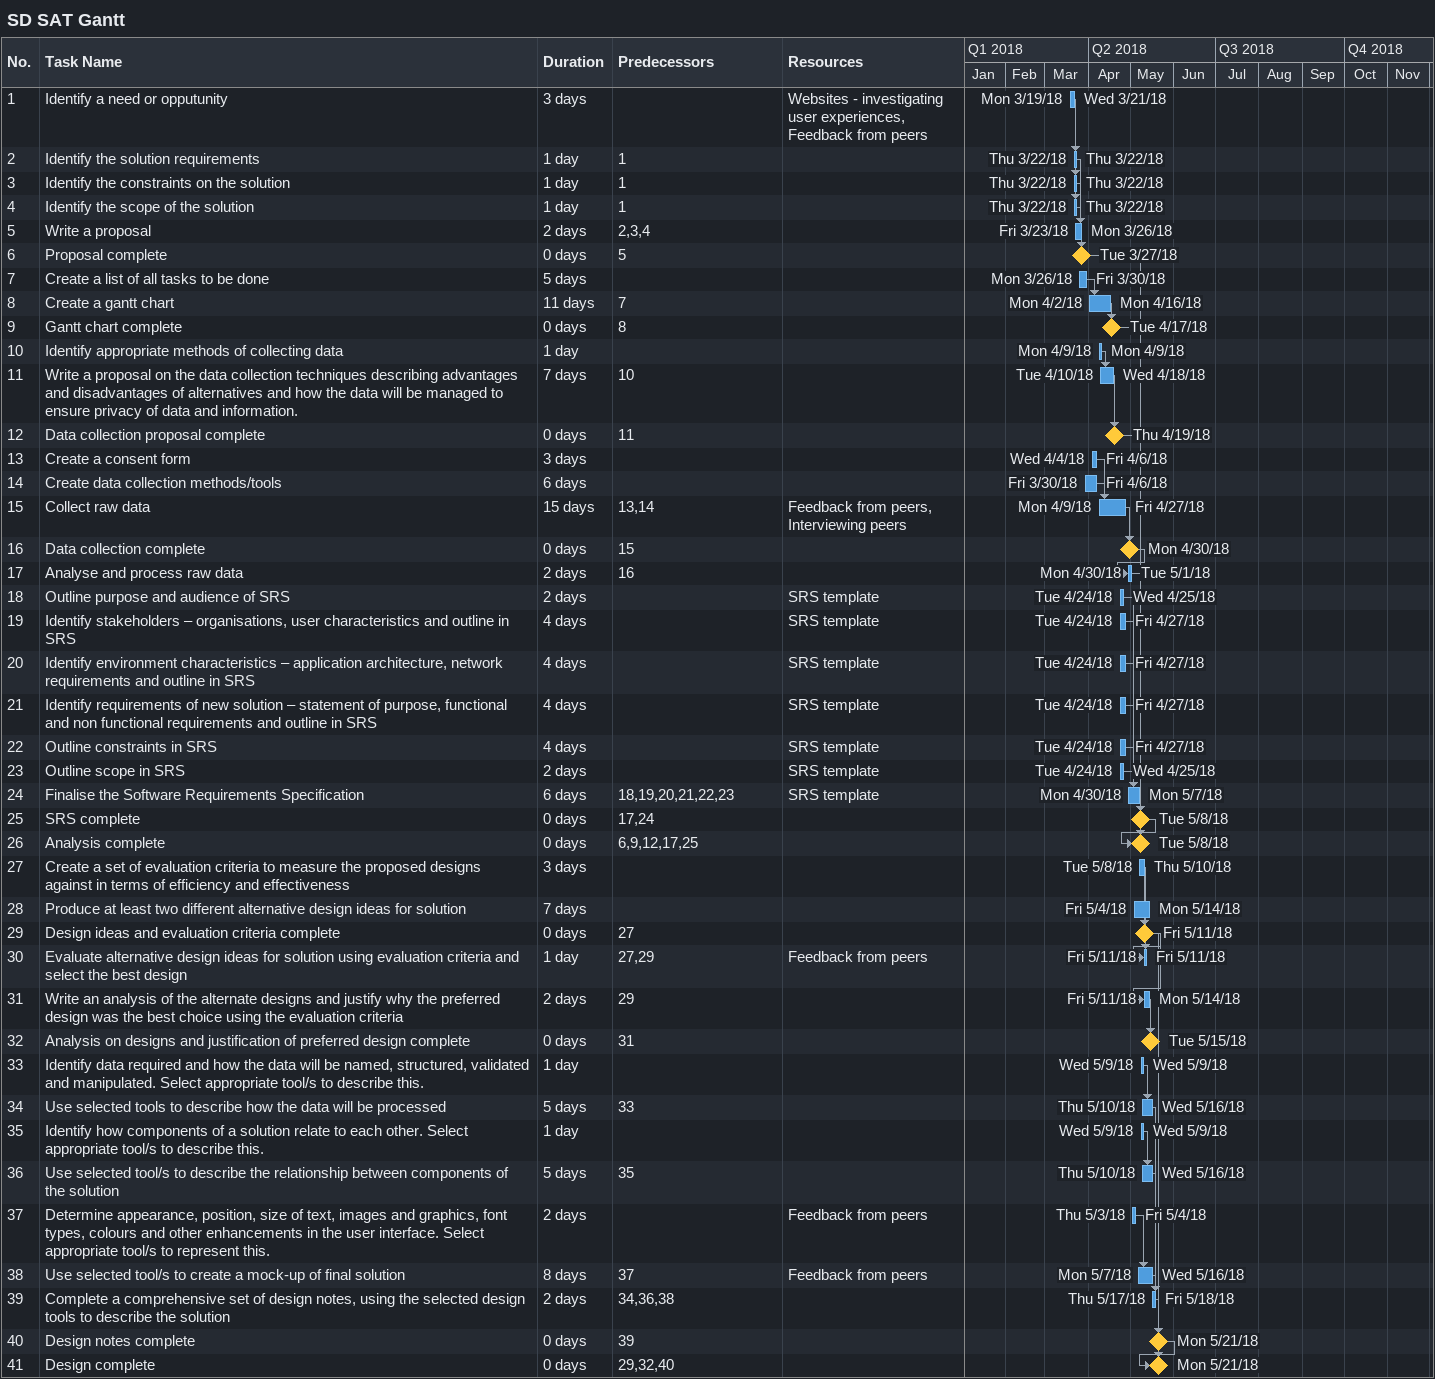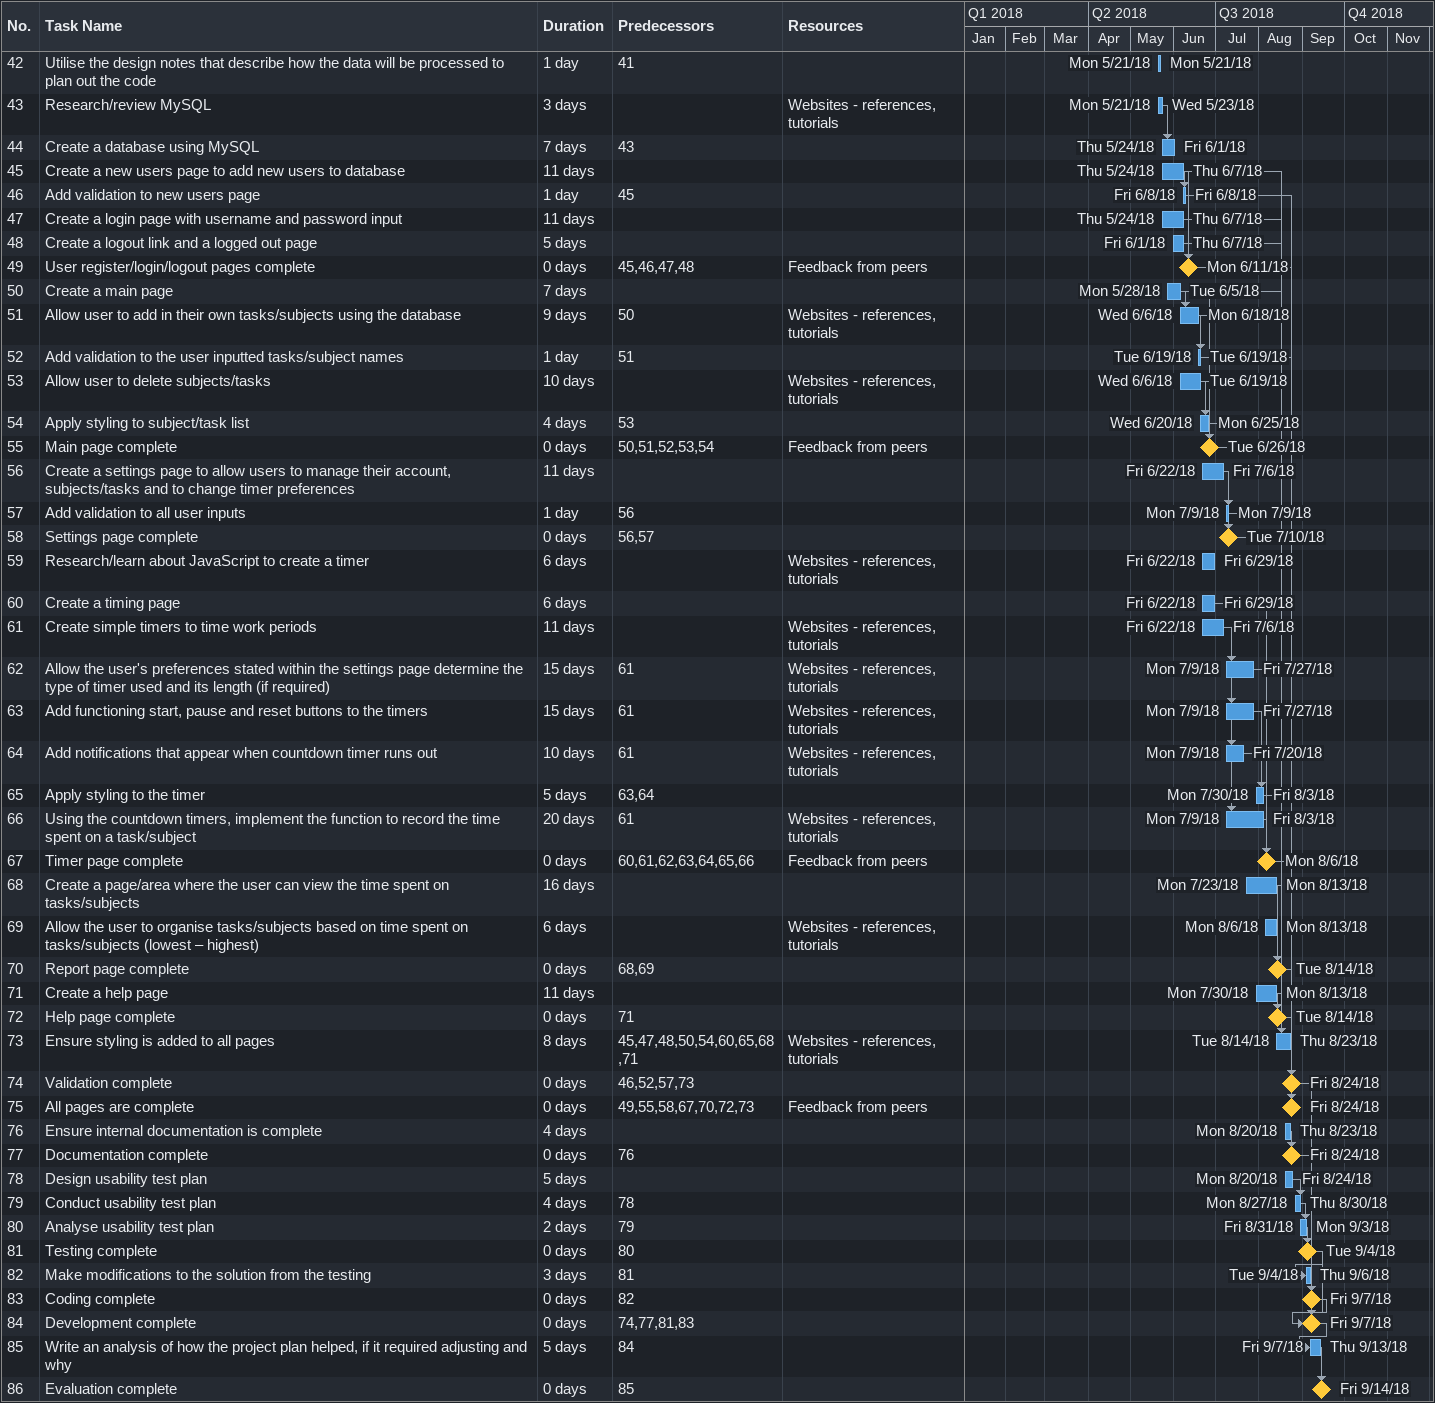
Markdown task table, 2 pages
SD SAT Gantt

| ID | Task | Duration | Start | Finish | Predecessors | Resources |
|---|---|---|---|---|---|---|
| 1 | Identify a need or opputunity | 3d | 2018-03-19 | 2018-03-21 |  | Websites - investigating user experiences, Feedback from peers |
| 2 | Identify the solution requirements | 1d | 2018-03-22 | 2018-03-22 | 1 |  |
| 3 | Identify the constraints on the solution | 1d | 2018-03-22 | 2018-03-22 | 1 |  |
| 4 | Identify the scope of the solution | 1d | 2018-03-22 | 2018-03-22 | 1 |  |
| 5 | Write a proposal | 2d | 2018-03-23 | 2018-03-26 | 2, 3, 4 |  |
| 6 | Proposal complete | 0d | 2018-03-27 | 2018-03-27 | 5 |  |
| 7 | Create a list of all tasks to be done | 5d | 2018-03-26 | 2018-03-30 |  |  |
| 8 | Create a gantt chart | 11d | 2018-04-02 | 2018-04-16 | 7 |  |
| 9 | Gantt chart complete | 0d | 2018-04-17 | 2018-04-17 | 8 |  |
| 10 | Identify appropriate methods of collecting data | 1d | 2018-04-09 | 2018-04-09 |  |  |
| 11 | Write a proposal on the data collection techniques describing advantages and disadvantages of alternatives and how the data will be managed to ensure privacy of data and information. | 7d | 2018-04-10 | 2018-04-18 | 10 |  |
| 12 | Data collection proposal complete | 0d | 2018-04-19 | 2018-04-19 | 11 |  |
| 13 | Create a consent form | 3d | 2018-04-04 | 2018-04-06 |  |  |
| 14 | Create data collection methods/tools | 6d | 2018-03-30 | 2018-04-06 |  |  |
| 15 | Collect raw data | 15d | 2018-04-09 | 2018-04-27 | 13, 14 | Feedback from peers, Interviewing peers |
| 16 | Data collection complete | 0d | 2018-04-30 | 2018-04-30 | 15 |  |
| 17 | Analyse and process raw data | 2d | 2018-04-30 | 2018-05-01 | 16 |  |
| 18 | Outline purpose and audience of SRS | 2d | 2018-04-24 | 2018-04-25 |  | SRS template |
| 19 | Identify stakeholders – organisations, user characteristics and outline in SRS | 4d | 2018-04-24 | 2018-04-27 |  | SRS template |
| 20 | Identify environment characteristics – application architecture, network requirements and outline in SRS | 4d | 2018-04-24 | 2018-04-27 |  | SRS template |
| 21 | Identify requirements of new solution – statement of purpose, functional and non functional requirements and outline in SRS | 4d | 2018-04-24 | 2018-04-27 |  | SRS template |
| 22 | Outline constraints in SRS | 4d | 2018-04-24 | 2018-04-27 |  | SRS template |
| 23 | Outline scope in SRS | 2d | 2018-04-24 | 2018-04-25 |  | SRS template |
| 24 | Finalise the Software Requirements Specification | 6d | 2018-04-30 | 2018-05-07 | 18, 19, 20, 21, 22, 23 | SRS template |
| 25 | SRS complete | 0d | 2018-05-08 | 2018-05-08 | 17, 24 |  |
| 26 | Analysis complete | 0d | 2018-05-08 | 2018-05-08 | 6, 9, 12, 17, 25 |  |
| 27 | Create a set of evaluation criteria to measure the proposed designs against in terms of efficiency and effectiveness | 3d | 2018-05-08 | 2018-05-10 |  |  |
| 28 | Produce at least two different alternative design ideas for solution | 7d | 2018-05-04 | 2018-05-14 |  |  |
| 29 | Design ideas and evaluation criteria complete | 0d | 2018-05-11 | 2018-05-11 | 27 |  |
| 30 | Evaluate alternative design ideas for solution using evaluation criteria and select the best design | 1d | 2018-05-11 | 2018-05-11 | 27, 29 | Feedback from peers |
| 31 | Write an analysis of the alternate designs and justify why the preferred design was the best choice using the evaluation criteria | 2d | 2018-05-11 | 2018-05-14 | 29 |  |
| 32 | Analysis on designs and justification of preferred design complete | 0d | 2018-05-15 | 2018-05-15 | 31 |  |
| 33 | Identify data required and how the data will be named, structured, validated and manipulated. Select appropriate tool/s to describe this. | 1d | 2018-05-09 | 2018-05-09 |  |  |
| 34 | Use selected tools to describe how the data will be processed | 5d | 2018-05-10 | 2018-05-16 | 33 |  |
| 35 | Identify how components of a solution relate to each other. Select appropriate tool/s to describe this. | 1d | 2018-05-09 | 2018-05-09 |  |  |
| 36 | Use selected tool/s to describe the relationship between components of the solution | 5d | 2018-05-10 | 2018-05-16 | 35 |  |
| 37 | Determine appearance, position, size of text, images and graphics, font types, colours and other enhancements in the user interface. Select appropriate tool/s to represent this. | 2d | 2018-05-03 | 2018-05-04 |  | Feedback from peers |
| 38 | Use selected tool/s to create a mock-up of final solution | 8d | 2018-05-07 | 2018-05-16 | 37 | Feedback from peers |
| 39 | Complete a comprehensive set of design notes, using the selected design tools to describe the solution | 2d | 2018-05-17 | 2018-05-18 | 34, 36, 38 |  |
| 40 | Design notes complete | 0d | 2018-05-21 | 2018-05-21 | 39 |  |
| 41 | Design complete | 0d | 2018-05-21 | 2018-05-21 | 29, 32, 40 |  |
| 42 | Utilise the design notes that describe how the data will be processed to plan out the code | 1d | 2018-05-21 | 2018-05-21 | 41 |  |
| 43 | Research/review MySQL | 3d | 2018-05-21 | 2018-05-23 |  | Websites - references, tutorials |
| 44 | Create a database using MySQL | 7d | 2018-05-24 | 2018-06-01 | 43 |  |
| 45 | Create a new users page to add new users to database | 11d | 2018-05-24 | 2018-06-07 |  |  |
| 46 | Add validation to new users page | 1d | 2018-06-08 | 2018-06-08 | 45 |  |
| 47 | Create a login page with username and password input | 11d | 2018-05-24 | 2018-06-07 |  |  |
| 48 | Create a logout link and a logged out page | 5d | 2018-06-01 | 2018-06-07 |  |  |
| 49 | User register/login/logout pages complete | 0d | 2018-06-11 | 2018-06-11 | 45, 46, 47, 48 | Feedback from peers |
| 50 | Create a main page | 7d | 2018-05-28 | 2018-06-05 |  |  |
| 51 | Allow user to add in their own tasks/subjects using the database | 9d | 2018-06-06 | 2018-06-18 | 50 | Websites - references, tutorials |
| 52 | Add validation to the user inputted tasks/subject names | 1d | 2018-06-19 | 2018-06-19 | 51 |  |
| 53 | Allow user to delete subjects/tasks | 10d | 2018-06-06 | 2018-06-19 |  | Websites - references, tutorials |
| 54 | Apply styling to subject/task list | 4d | 2018-06-20 | 2018-06-25 | 53 |  |
| 55 | Main page complete | 0d | 2018-06-26 | 2018-06-26 | 50, 51, 52, 53, 54 | Feedback from peers |
| 56 | Create a settings page to allow users to manage their account, subjects/tasks and to change timer preferences | 11d | 2018-06-22 | 2018-07-06 |  |  |
| 57 | Add validation to all user inputs | 1d | 2018-07-09 | 2018-07-09 | 56 |  |
| 58 | Settings page complete | 0d | 2018-07-10 | 2018-07-10 | 56, 57 |  |
| 59 | Research/learn about JavaScript to create a timer | 6d | 2018-06-22 | 2018-06-29 |  | Websites - references, tutorials |
| 60 | Create a timing page | 6d | 2018-06-22 | 2018-06-29 |  |  |
| 61 | Create simple timers to time work periods | 11d | 2018-06-22 | 2018-07-06 |  | Websites - references, tutorials |
| 62 | Allow the user's preferences stated within the settings page determine the type of timer used and its length (if required) | 15d | 2018-07-09 | 2018-07-27 | 61 | Websites - references, tutorials |
| 63 | Add functioning start, pause and reset buttons to the timers | 15d | 2018-07-09 | 2018-07-27 | 61 | Websites - references, tutorials |
| 64 | Add notifications that appear when countdown timer runs out | 10d | 2018-07-09 | 2018-07-20 | 61 | Websites - references, tutorials |
| 65 | Apply styling to the timer | 5d | 2018-07-30 | 2018-08-03 | 63, 64 |  |
| 66 | Using the countdown timers, implement the function to record the time spent on a task/subject | 20d | 2018-07-09 | 2018-08-03 | 61 | Websites - references, tutorials |
| 67 | Timer page complete | 0d | 2018-08-06 | 2018-08-06 | 60, 61, 62, 63, 64, 65, 66 | Feedback from peers |
| 68 | Create a page/area where the user can view the time spent on tasks/subjects | 16d | 2018-07-23 | 2018-08-13 |  |  |
| 69 | Allow the user to organise tasks/subjects based on time spent on tasks/subjects (lowest – highest) | 6d | 2018-08-06 | 2018-08-13 |  | Websites - references, tutorials |
| 70 | Report page complete | 0d | 2018-08-14 | 2018-08-14 | 68, 69 |  |
| 71 | Create a help page | 11d | 2018-07-30 | 2018-08-13 |  |  |
| 72 | Help page complete | 0d | 2018-08-14 | 2018-08-14 | 71 |  |
| 73 | Ensure styling is added to all pages | 8d | 2018-08-14 | 2018-08-23 | 45, 47, 48, 50, 54, 60, 65, 68, 71 | Websites - references, tutorials |
| 74 | Validation complete | 0d | 2018-08-24 | 2018-08-24 | 46, 52, 57, 73 |  |
| 75 | All pages are complete | 0d | 2018-08-24 | 2018-08-24 | 49, 55, 58, 67, 70, 72, 73 | Feedback from peers |
| 76 | Ensure internal documentation is complete | 4d | 2018-08-20 | 2018-08-23 |  |  |
| 77 | Documentation complete | 0d | 2018-08-24 | 2018-08-24 | 76 |  |
| 78 | Design usability test plan | 5d | 2018-08-20 | 2018-08-24 |  |  |
| 79 | Conduct usability test plan | 4d | 2018-08-27 | 2018-08-30 | 78 |  |
| 80 | Analyse usability test plan | 2d | 2018-08-31 | 2018-09-03 | 79 |  |
| 81 | Testing complete | 0d | 2018-09-04 | 2018-09-04 | 80 |  |
| 82 | Make modifications to the solution from the testing | 3d | 2018-09-04 | 2018-09-06 | 81 |  |
| 83 | Coding complete | 0d | 2018-09-07 | 2018-09-07 | 82 |  |
| 84 | Development complete | 0d | 2018-09-07 | 2018-09-07 | 74, 77, 81, 83 |  |
| 85 | Write an analysis of how the project plan helped, if it required adjusting and why | 5d | 2018-09-07 | 2018-09-13 | 84 |  |
| 86 | Evaluation complete | 0d | 2018-09-14 | 2018-09-14 | 85 |  |
